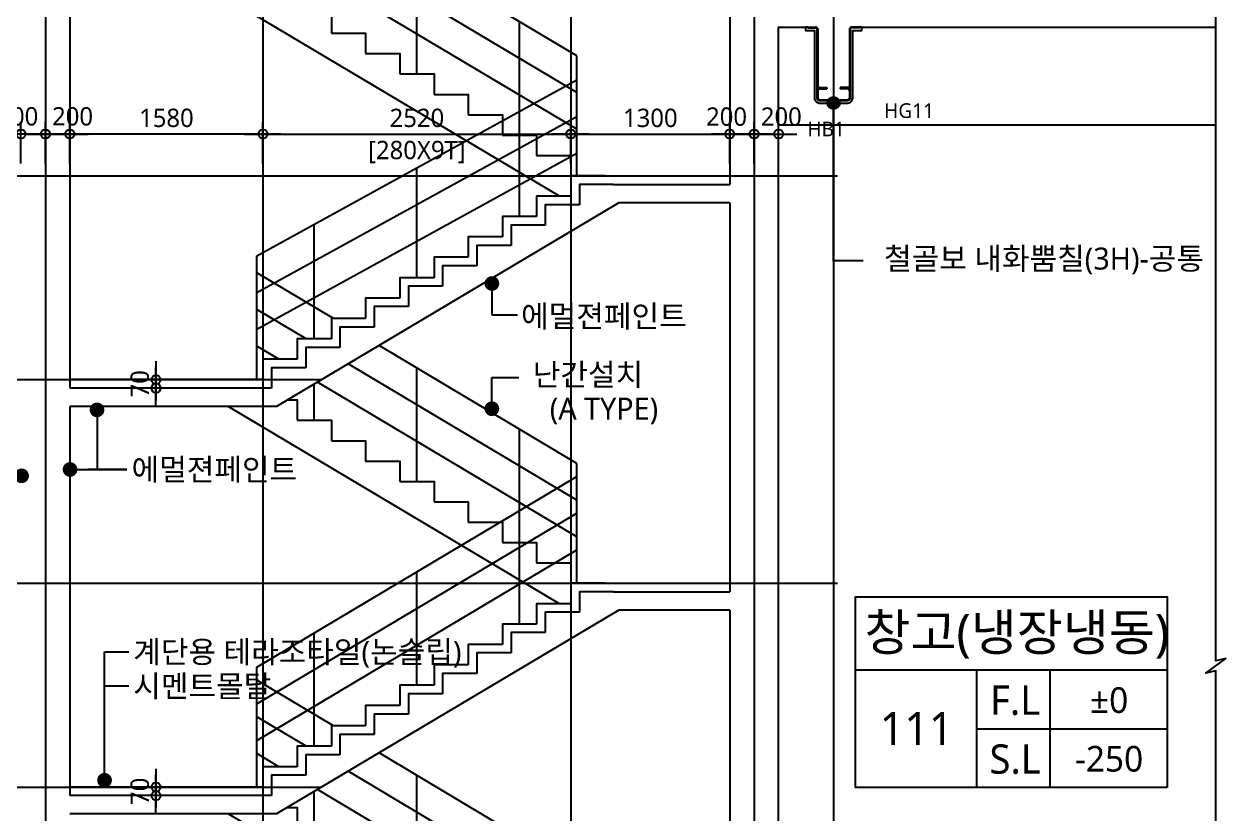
# Model space of a CAD drawing. Header units: millimetres. Extents: x -27671 to 122165, y 825 to 42056.
# Drawn here: x 77094 to 86930, y 20844 to 27306 of the extents above; entities that cross this region are included whole.
import ezdxf
from ezdxf.enums import TextEntityAlignment as Align

# ---------------------------------------------------------------- set-up
doc = ezdxf.new("R2010")
doc.units = ezdxf.units.MM
doc.header["$LTSCALE"] = 100
doc.header["$MEASUREMENT"] = 0
doc.header["$PDSIZE"] = -10
doc.linetypes.add('CEN', pattern=[62, 60, -1, 0, -1])
doc.layers.get('0').update_dxf_attribs({"linetype": 'CONTINUOUS'})
doc.layers.get('Defpoints').update_dxf_attribs({"color": 171, "linetype": 'CONTINUOUS'})
for name, color, linetype in [('CEN(ST)', 1, 'CEN'), ('CON', 2, 'CONTINUOUS'), ('ELE-6', 8, 'CONTINUOUS'), ('FIN', 8, 'CONTINUOUS'), ('FIN-1', 6, 'CONTINUOUS'), ('HAN', 9, 'CONTINUOUS'), ('HF', 3, 'CONTINUOUS'), ('LED', 7, 'CONTINUOUS'), ('NDIM', 7, 'CONTINUOUS'), ('SYM', 7, 'CONTINUOUS'), ('TEXT(MIN)', 7, 'CONTINUOUS'), ('TEXT(노트)', 7, 'CONTINUOUS'), ('TEXT(실명)', 3, 'CONTINUOUS'), ('TEXT-기입', 6, 'CONTINUOUS'), ('TITLE', 7, 'CONTINUOUS')]:
    doc.layers.add(name, color=color, linetype=linetype)
doc.styles.add('CGS', font='cgse', dxfattribs={"bigfont": 'cgs'})
doc.styles.add('나눔바른고딕', font='NanumBarunGothic.ttf')
doc.dimstyles.new('NDIM 1200', dxfattribs={"dimscale": 75, "dimtxt": 3, "dimasz": 1, "dimexe": 2, "dimexo": 2, "dimgap": 1, "dimtad": 1, "dimdec": 0, "dimdsep": 46, "dimtxsty": 'CGS', "dimblk": 'DOT0', "dimcen": 1, "dimdle": 8, "dimclrd": 256, "dimclre": 256, "dimclrt": 256, "dimadec": 0, "dimazin": 0, "dimtfac": 1, "dimtdec": 0, "dimtix": 1, "dimtmove": 2, "dimatfit": 3, "dimldrblk": 'DOT0', "dimfxl": 1, "dimtolj": 1, "dimtzin": 0, "dimlwd": -1, "dimlwe": -1, "dimarcsym": 0})

# ---------------------------------------------------------------- blocks, each defined once
blk = doc.blocks.new('A$C7D425C14')
at = {"layer": 'CON', "ltscale": 10000}
for points in [[(2870, 8263.3), (2590, 8263.3), (2590, 8096.7)], [(2870, 8263.3), (3820, 8263.3)], [(3820, 8113.3), (2911.3, 8113.3), (111.3, 6446.7), (-1580, 6446.7)], [(2590, 8096.7), (2310, 8096.7), (2310, 7930)], [(2310, 7930), (2030, 7930), (2030, 7763.3)], [(2030, 7763.3), (1750, 7763.3), (1750, 7596.7)], [(1750, 7596.7), (1470, 7596.7), (1470, 7430)], [(1470, 7430), (1190, 7430), (1190, 7263.3)], [(1190, 7263.3), (910, 7263.3), (910, 7096.7)], [(910, 7096.7), (630, 7096.7), (630, 6930)], [(630, 6930), (350, 6930), (350, 6763.3)], [(350, 6763.3), (70, 6763.3), (70, 6596.7)], [(70, 6596.7), (-1580, 6596.7)], [(2870, 4930), (2590, 4930), (2590, 4763.3)], [(2870, 4930), (3820, 4930)], [(3820, 4780), (2911.3, 4780), (111.3, 3113.3), (-1580, 3113.3)], [(2590, 4763.3), (2310, 4763.3), (2310, 4596.7)], [(2310, 4596.7), (2030, 4596.7), (2030, 4430)], [(2030, 4430), (1750, 4430), (1750, 4263.3)], [(1750, 4263.3), (1470, 4263.3), (1470, 4096.7)], [(1470, 4096.7), (1190, 4096.7), (1190, 3930)], [(1190, 3930), (910, 3930), (910, 3763.3)], [(910, 3763.3), (630, 3763.3), (630, 3596.7)], [(630, 3596.7), (350, 3596.7), (350, 3430)], [(350, 3430), (70, 3430), (70, 3263.3)], [(70, 3263.3), (-1580, 3263.3)], [(2870, 1596.7), (2590, 1596.7), (2590, 1430)], [(2870, 1596.7), (3820, 1596.7)], [(3820, 1446.7), (2911.3, 1446.7), (111.3, -220), (-1580, -220)], [(2590, 1430), (2310, 1430), (2310, 1263.3)], [(2310, 1263.3), (2030, 1263.3), (2030, 1096.7)], [(2030, 1096.7), (1750, 1096.7), (1750, 930)], [(1750, 930), (1470, 930), (1470, 763.3)], [(1470, 763.3), (1190, 763.3), (1190, 596.7)], [(1190, 596.7), (910, 596.7), (910, 430)], [(910, 430), (630, 430), (630, 263.3)], [(630, 263.3), (350, 263.3), (350, 96.7)], [(350, 96.7), (70, 96.7), (70, -70)], [(70, -70), (-1580, -70)]]:
    blk.add_lwpolyline(points, dxfattribs=at)
at = {"layer": 'ELE-6', "ltscale": 10000}
for points in [[(-280, 10000), (0, 10000), (0, 9833.3)], [(2426.3, 8166.7), (-284.1, 9780)], [(0, 9833.3), (280, 9833.3), (280, 9666.7)], [(280, 9666.7), (560, 9666.7), (560, 9500)], [(560, 9500), (840, 9500), (840, 9333.3)], [(840, 9333.3), (1120, 9333.3), (1120, 9166.7)], [(1120, 9166.7), (1400, 9166.7), (1400, 9000)], [(1400, 9000), (1680, 9000), (1680, 8833.3)], [(1680, 8833.3), (1960, 8833.3), (1960, 8666.7)], [(1960, 8666.7), (2240, 8666.7), (2240, 8500)], [(2240, 8500), (2520, 8500), (2520, 8333.3)], [(200.9, 6500), (280, 6500), (280, 6333.3)], [(2426.3, 4833.3), (-284.1, 6446.7)], [(280, 6333.3), (560, 6333.3), (560, 6166.7)], [(560, 6166.7), (840, 6166.7), (840, 6000)], [(840, 6000), (1120, 6000), (1120, 5833.3)], [(1120, 5833.3), (1400, 5833.3), (1400, 5666.7)], [(1400, 5666.7), (1680, 5666.7), (1680, 5500)], [(1680, 5500), (1960, 5500), (1960, 5333.3)], [(1960, 5333.3), (2240, 5333.3), (2240, 5166.7)], [(2240, 5166.7), (2520, 5166.7), (2520, 5000)], [(200.9, 3166.7), (280, 3166.7), (280, 3000)], [(2426.3, 1500), (-284.1, 3113.3)], [(280, 3000), (560, 3000), (560, 2833.3)], [(560, 2833.3), (840, 2833.3), (840, 2666.7)], [(840, 2666.7), (1120, 2666.7), (1120, 2500)], [(1120, 2500), (1400, 2500), (1400, 2333.3)], [(1400, 2333.3), (1680, 2333.3), (1680, 2166.7)], [(1680, 2166.7), (1960, 2166.7), (1960, 2000)], [(1960, 2000), (2240, 2000), (2240, 1833.3)], [(2240, 1833.3), (2520, 1833.3), (2520, 1666.7)]]:
    blk.add_lwpolyline(points, dxfattribs=at)
at = {"layer": 'FIN-1', "ltscale": 10000}
for points in [[(2800, 8333.3), (2520, 8333.3), (2520, 8166.7)], [(2800, 8333.3), (3820, 8333.3)], [(2520, 8166.7), (2240, 8166.7), (2240, 8000)], [(2240, 8000), (1960, 8000), (1960, 7833.3)], [(1960, 7833.3), (1680, 7833.3), (1680, 7666.7)], [(1680, 7666.7), (1400, 7666.7), (1400, 7500)], [(1400, 7500), (1120, 7500), (1120, 7333.3)], [(1120, 7333.3), (840, 7333.3), (840, 7166.7)], [(840, 7166.7), (560, 7166.7), (560, 7000)], [(560, 7000), (280, 7000), (280, 6833.3)], [(280, 6833.3), (0, 6833.3), (0, 6666.7)], [(0, 6666.7), (-1580, 6666.7)], [(2800, 5000), (2520, 5000), (2520, 4833.3)], [(2800, 5000), (3820, 5000)], [(2520, 4833.3), (2240, 4833.3), (2240, 4666.7)], [(2240, 4666.7), (1960, 4666.7), (1960, 4500)], [(1960, 4500), (1680, 4500), (1680, 4333.3)], [(1680, 4333.3), (1400, 4333.3), (1400, 4166.7)], [(1400, 4166.7), (1120, 4166.7), (1120, 4000)], [(1120, 4000), (840, 4000), (840, 3833.3)], [(840, 3833.3), (560, 3833.3), (560, 3666.7)], [(560, 3666.7), (280, 3666.7), (280, 3500)], [(280, 3500), (0, 3500), (0, 3333.3)], [(0, 3333.3), (-1580, 3333.3)], [(2800, 1666.7), (2520, 1666.7), (2520, 1500)], [(2800, 1666.7), (3820, 1666.7)], [(2520, 1500), (2240, 1500), (2240, 1333.3)], [(2240, 1333.3), (1960, 1333.3), (1960, 1166.7)], [(1960, 1166.7), (1680, 1166.7), (1680, 1000)], [(1680, 1000), (1400, 1000), (1400, 833.3)], [(1400, 833.3), (1120, 833.3), (1120, 666.7)], [(1120, 666.7), (840, 666.7), (840, 500)], [(840, 500), (560, 500), (560, 333.3)], [(560, 333.3), (280, 333.3), (280, 166.7)], [(280, 166.7), (0, 166.7), (0, 0)], [(0, 0), (-1580, 0)]]:
    blk.add_lwpolyline(points, dxfattribs=at)
at = {"layer": 'HAN', "ltscale": 10000}
for p, q in [((-50, 10000), (-50, 10874.2)), ((578.7, 10500), (-50, 10874.2)), ((354.7, 10333.3), (-50, 10574.2)), ((420, 10333.3), (420, 10594.4)), ((130.7, 10166.7), (-50, 10274.2)), ((2570, 9314.7), (949.8, 10279.1)), ((2570, 9014.7), (697.8, 10129.1)), ((1260, 9166.7), (1260, 10094.4)), ((420, 9666.7), (420, 9963.8)), ((2570, 8714.7), (445.8, 9979.1)), ((2100, 8666.7), (2100, 9594.4)), ((2570, 8333.3), (2570, 9314.7)), ((-50, 7680.2), (2570, 9119.8)), ((2100, 8000), (2100, 8861.5)), ((-50, 7380.2), (2570, 8819.8)), ((-50, 7080.2), (2570, 8519.8)), ((1260, 7500), (1260, 8400)), ((420, 7000), (420, 7938.5)), ((-50, 6666.7), (-50, 7680.2)), ((578.7, 7166.7), (-50, 7540.9)), ((354.7, 7000), (-50, 7240.9)), ((420, 7000), (420, 7261.1)), ((130.7, 6833.3), (-50, 6940.9)), ((2570, 5981.3), (949.8, 6945.8)), ((2570, 5681.3), (697.8, 6795.8)), ((1260, 5833.3), (1260, 6761.1)), ((420, 6333.3), (420, 6630.4)), ((2570, 5381.3), (445.8, 6645.8)), ((2100, 5333.3), (2100, 6261.1)), ((2570, 5000), (2570, 5981.3)), ((-50, 4314.7), (2570, 5874.2)), ((-50, 4014.7), (2570, 5574.2)), ((2100, 4666.7), (2100, 5594.4)), ((-50, 3714.7), (2570, 5274.2)), ((1260, 4166.7), (1260, 5094.4)), ((420, 3666.7), (420, 4594.4)), ((-50, 3333.3), (-50, 4314.7)), ((578.7, 3833.3), (-50, 4207.5)), ((354.7, 3666.7), (-50, 3907.5)), ((420, 3666.7), (420, 3927.8)), ((130.7, 3500), (-50, 3607.5)), ((2570, 2648), (949.8, 3612.4)), ((2570, 2348), (697.8, 3462.4)), ((1260, 2500), (1260, 3427.8)), ((420, 3000), (420, 3297.1)), ((2570, 2048), (445.8, 3312.4)), ((2100, 2000), (2100, 2927.8)), ((2570, 1666.7), (2570, 2648)), ((-50, 981.3), (2570, 2540.9)), ((-50, 681.3), (2570, 2240.9)), ((2100, 1333.3), (2100, 2261.1)), ((-50, 381.3), (2570, 1940.9)), ((1260, 833.3), (1260, 1761.1)), ((420, 333.3), (420, 1261.1)), ((-50, 981.3), (-50, 0))]:
    blk.add_line(p, q, dxfattribs=at)
blk = doc.blocks.new('DOT0')
blk.add_line((-3, 0), (3, 0))
at = {"color": 6}
blk.add_circle((0, 0), 0.75, dxfattribs=at)
blk = doc.blocks.new('*D221')
at = {"layer": 'Defpoints', "color": 0, "ltscale": 0.4, "transparency": 16777216}
for p in [(77068.8, 26405.7), (77068.8, 26063.9), (77268.8, 26063.9)]:
    blk.add_point(p, dxfattribs=at)
at = {"layer": 'NDIM', "ltscale": 0.4, "transparency": 16777216}
for p, q in [((77068.8, 26163.9), (77068.8, 26505.7)), ((77268.8, 26163.9), (77268.8, 26505.7)), ((77218.8, 26405.7), (77118.8, 26405.7))]:
    blk.add_line(p, q, dxfattribs=at)
at = {"layer": 'NDIM', "ltscale": 0.4, "transparency": 16777216, "xscale": 50, "yscale": 50, "zscale": 50, "rotation": 180}
blk.add_blockref('DOT0', (77068.8, 26405.7), dxfattribs=at)
at = {"layer": 'NDIM', "ltscale": 0.4, "transparency": 16777216, "xscale": 50, "yscale": 50, "zscale": 50}
blk.add_blockref('DOT0', (77268.8, 26405.7), dxfattribs=at)
at = {"layer": 'NDIM', "ltscale": 0.4, "transparency": 16777216, "insert": (77042.7, 26549.9), "char_height": 150, "attachment_point": 5, "style": '나눔바른고딕'}
blk.add_mtext('\\A1;200', dxfattribs=at)
blk = doc.blocks.new('*D222')
at = {"layer": 'Defpoints', "color": 0, "ltscale": 0.4, "transparency": 16777216}
for p in [(77468.8, 26405.7), (77268.8, 26063.9), (77468.8, 26063.9)]:
    blk.add_point(p, dxfattribs=at)
at = {"layer": 'NDIM', "ltscale": 0.4, "transparency": 16777216}
for p, q in [((77268.8, 26163.9), (77268.8, 26505.7)), ((77468.8, 26163.9), (77468.8, 26505.7)), ((77318.8, 26405.7), (77418.8, 26405.7))]:
    blk.add_line(p, q, dxfattribs=at)
at = {"layer": 'NDIM', "ltscale": 0.4, "transparency": 16777216, "xscale": 50, "yscale": 50, "zscale": 50, "rotation": 180}
blk.add_blockref('DOT0', (77268.8, 26405.7), dxfattribs=at)
at = {"layer": 'NDIM', "ltscale": 0.4, "transparency": 16777216, "xscale": 50, "yscale": 50, "zscale": 50}
blk.add_blockref('DOT0', (77468.8, 26405.7), dxfattribs=at)
at = {"layer": 'NDIM', "ltscale": 0.4, "transparency": 16777216, "insert": (77490.8, 26549.9), "char_height": 150, "attachment_point": 5, "style": '나눔바른고딕'}
blk.add_mtext('\\A1;200', dxfattribs=at)
blk = doc.blocks.new('*D223')
at = {"layer": 'Defpoints', "color": 0, "ltscale": 0.4, "transparency": 16777216}
for p in [(77468.8, 26405.7), (77468.8, 26063.9), (79048.8, 26063.9)]:
    blk.add_point(p, dxfattribs=at)
at = {"layer": 'NDIM', "ltscale": 0.4, "transparency": 16777216}
for p, q in [((77468.8, 26163.9), (77468.8, 26505.7)), ((79048.8, 26163.9), (79048.8, 26505.7)), ((78998.8, 26405.7), (77518.8, 26405.7))]:
    blk.add_line(p, q, dxfattribs=at)
at = {"layer": 'NDIM', "ltscale": 0.4, "transparency": 16777216, "xscale": 50, "yscale": 50, "zscale": 50, "rotation": 180}
blk.add_blockref('DOT0', (77468.8, 26405.7), dxfattribs=at)
at = {"layer": 'NDIM', "ltscale": 0.4, "transparency": 16777216, "xscale": 50, "yscale": 50, "zscale": 50}
blk.add_blockref('DOT0', (79048.8, 26405.7), dxfattribs=at)
at = {"layer": 'NDIM', "ltscale": 0.4, "transparency": 16777216, "insert": (78258.8, 26537.2), "char_height": 150, "attachment_point": 5, "style": '나눔바른고딕'}
blk.add_mtext('\\A1;1580', dxfattribs=at)
blk = doc.blocks.new('*D224')
at = {"layer": 'Defpoints', "color": 0, "ltscale": 0.4, "transparency": 16777216}
for p in [(81568.8, 26405.7), (79048.8, 26063.9), (81568.8, 26063.9)]:
    blk.add_point(p, dxfattribs=at)
at = {"layer": 'NDIM', "ltscale": 0.4, "transparency": 16777216}
for p, q in [((79048.8, 26163.9), (79048.8, 26505.7)), ((81568.8, 26163.9), (81568.8, 26505.7)), ((79098.8, 26405.7), (81518.8, 26405.7))]:
    blk.add_line(p, q, dxfattribs=at)
at = {"layer": 'NDIM', "ltscale": 0.4, "transparency": 16777216, "xscale": 50, "yscale": 50, "zscale": 50, "rotation": 180}
blk.add_blockref('DOT0', (79048.8, 26405.7), dxfattribs=at)
at = {"layer": 'NDIM', "ltscale": 0.4, "transparency": 16777216, "xscale": 50, "yscale": 50, "zscale": 50}
blk.add_blockref('DOT0', (81568.8, 26405.7), dxfattribs=at)
at = {"layer": 'NDIM', "ltscale": 0.4, "transparency": 16777216, "char_height": 150, "attachment_point": 5, "style": '나눔바른고딕'}
for s, insert in [('\\A1;2520', (80308.8, 26537.2)), ('\\A1;[280X9T]', (80308.8, 26258.5))]:
    blk.add_mtext(s, dxfattribs=dict(at, insert=insert))
blk = doc.blocks.new('*D225')
at = {"layer": 'Defpoints', "color": 0, "ltscale": 0.4, "transparency": 16777216}
for p in [(82868.8, 26405.7), (81568.8, 26063.9), (82868.8, 26063.9)]:
    blk.add_point(p, dxfattribs=at)
at = {"layer": 'NDIM', "ltscale": 0.4, "transparency": 16777216}
for p, q in [((81568.8, 26163.9), (81568.8, 26505.7)), ((82868.8, 26163.9), (82868.8, 26505.7)), ((81618.8, 26405.7), (82818.8, 26405.7))]:
    blk.add_line(p, q, dxfattribs=at)
at = {"layer": 'NDIM', "ltscale": 0.4, "transparency": 16777216, "xscale": 50, "yscale": 50, "zscale": 50, "rotation": 180}
blk.add_blockref('DOT0', (81568.8, 26405.7), dxfattribs=at)
at = {"layer": 'NDIM', "ltscale": 0.4, "transparency": 16777216, "xscale": 50, "yscale": 50, "zscale": 50}
blk.add_blockref('DOT0', (82868.8, 26405.7), dxfattribs=at)
at = {"layer": 'NDIM', "ltscale": 0.4, "transparency": 16777216, "insert": (82218.8, 26537.3), "char_height": 150, "attachment_point": 5, "style": '나눔바른고딕'}
blk.add_mtext('\\A1;1300', dxfattribs=at)
blk = doc.blocks.new('*D226')
at = {"layer": 'Defpoints', "color": 0, "ltscale": 0.4, "transparency": 16777216}
for p in [(82868.8, 26405.7), (82868.8, 26063.9), (83068.8, 26063.9)]:
    blk.add_point(p, dxfattribs=at)
at = {"layer": 'NDIM', "ltscale": 0.4, "transparency": 16777216}
for p, q in [((82868.8, 26163.9), (82868.8, 26505.7)), ((83068.8, 26163.9), (83068.8, 26505.7)), ((83018.8, 26405.7), (82918.8, 26405.7))]:
    blk.add_line(p, q, dxfattribs=at)
at = {"layer": 'NDIM', "ltscale": 0.4, "transparency": 16777216, "xscale": 50, "yscale": 50, "zscale": 50, "rotation": 180}
blk.add_blockref('DOT0', (82868.8, 26405.7), dxfattribs=at)
at = {"layer": 'NDIM', "ltscale": 0.4, "transparency": 16777216, "xscale": 50, "yscale": 50, "zscale": 50}
blk.add_blockref('DOT0', (83068.8, 26405.7), dxfattribs=at)
at = {"layer": 'NDIM', "ltscale": 0.4, "transparency": 16777216, "insert": (82842.7, 26547.6), "char_height": 150, "attachment_point": 5, "style": '나눔바른고딕'}
blk.add_mtext('\\A1;200', dxfattribs=at)
blk = doc.blocks.new('*D227')
at = {"layer": 'Defpoints', "color": 0, "ltscale": 0.4, "transparency": 16777216}
for p in [(83268.8, 26405.7), (83068.8, 26063.9), (83268.8, 26063.9)]:
    blk.add_point(p, dxfattribs=at)
at = {"layer": 'NDIM', "ltscale": 0.4, "transparency": 16777216}
for p, q in [((83068.8, 26163.9), (83068.8, 26505.7)), ((83268.8, 26163.9), (83268.8, 26505.7)), ((83118.8, 26405.7), (83218.8, 26405.7))]:
    blk.add_line(p, q, dxfattribs=at)
at = {"layer": 'NDIM', "ltscale": 0.4, "transparency": 16777216, "xscale": 50, "yscale": 50, "zscale": 50, "rotation": 180}
blk.add_blockref('DOT0', (83068.8, 26405.7), dxfattribs=at)
at = {"layer": 'NDIM', "ltscale": 0.4, "transparency": 16777216, "xscale": 50, "yscale": 50, "zscale": 50}
blk.add_blockref('DOT0', (83268.8, 26405.7), dxfattribs=at)
at = {"layer": 'NDIM', "ltscale": 0.4, "transparency": 16777216, "insert": (83290.8, 26547.6), "char_height": 150, "attachment_point": 5, "style": '나눔바른고딕'}
blk.add_mtext('\\A1;200', dxfattribs=at)
blk = doc.blocks.new('A$C51E23882')
at = {"layer": 'TITLE'}
blk.add_lwpolyline([(8500, 0), (0, 0), (0, 5200), (8500, 5200)], close=True, dxfattribs=at)
for points in [[(8500, 3200), (0, 3200)], [(3300, 3200), (3300, 0)], [(5300, 3200), (5300, 0)], [(3300, 1600), (8500, 1600)]]:
    blk.add_lwpolyline(points, dxfattribs=at)
at = {"layer": 'TITLE', "style": '나눔바른고딕'}
for s, p in [('F.L', (4352, 2378)), ('S.L', (4352, 778))]:
    blk.add_text(s, height=800, dxfattribs=at).set_placement(p, align=Align.MIDDLE)
blk = doc.blocks.new('*U228')
at = {"layer": 'Defpoints'}
blk.add_point((0, 0), dxfattribs=at)
at = {"layer": 'HF'}
for p, q in [((-209, 0), (-147, 0)), ((-209, 0), (-209, -6)), ((209, 0), (147, 0)), ((209, 0), (209, -6)), ((-209, -6), (-147, -6)), ((-135, -18), (-135, -482)), ((-129, -18), (-129, -482)), ((129, -18), (129, -482)), ((135, -18), (135, -482)), ((209, -6), (147, -6)), ((-135, -518), (-135, -582)), ((-129, -518), (-129, -582)), ((-117, -494), (-55, -494)), ((-117, -500), (-55, -500)), ((-117, -506), (-55, -506)), ((-55, -494), (-55, -500)), ((-55, -500), (-55, -506)), ((117, -494), (55, -494)), ((55, -494), (55, -500)), ((117, -500), (55, -500)), ((55, -500), (55, -506)), ((117, -506), (55, -506)), ((129, -518), (129, -582)), ((135, -518), (135, -582)), ((-117, -594), (117, -594)), ((-117, -600), (117, -600))]:
    blk.add_line(p, q, dxfattribs=at)
for centre, radius, start, end in [((-147, -18), 18, 360, 450), ((147, -18), 18, 90, 180), ((-147, -18), 12, 360, 450), ((147, -18), 12, 90, 180), ((-117, -482), 18, 180, 270), ((-117, -482), 12, 180, 270), ((117, -482), 12, 270, 360), ((117, -482), 18, 270, 360), ((-117, -518), 18, 90, 180), ((-117, -582), 18, 180, 270), ((-117, -518), 12, 90, 180), ((-117, -582), 12, 180, 270), ((117, -518), 18, 0, 90), ((117, -518), 12, 0, 90), ((117, -582), 12, 270, 360), ((117, -582), 18, 270, 360)]:
    blk.add_arc(centre, radius, start, end, dxfattribs=at)
blk = doc.blocks.new('*D413')
at = {"layer": 'Defpoints', "color": 0, "ltscale": 0.4, "transparency": 16777216}
for p in [(78472.1, 21063.9), (78173, 20993.9), (78472.1, 20993.9)]:
    blk.add_point(p, dxfattribs=at)
at = {"layer": 'NDIM', "ltscale": 0.4, "transparency": 16777216}
for p, q in [((78173, 21113.9), (78173, 21163.9)), ((78372.1, 21063.9), (78073, 21063.9)), ((78173, 21063.9), (78173, 20993.9)), ((78372.1, 20993.9), (78073, 20993.9)), ((78173, 20943.9), (78173, 20893.9))]:
    blk.add_line(p, q, dxfattribs=at)
at = {"layer": 'NDIM', "ltscale": 0.4, "transparency": 16777216, "xscale": 50, "yscale": 50, "zscale": 50}
for p, rotation in [((78173, 21063.9), 270), ((78173, 20993.9), 90)]:
    blk.add_blockref('DOT0', p, dxfattribs=dict(at, rotation=rotation))
at = {"layer": 'NDIM', "ltscale": 0.4, "transparency": 16777216, "insert": (78041.6, 21028.9), "char_height": 150, "attachment_point": 5, "rotation": 90, "style": '나눔바른고딕'}
blk.add_mtext('\\A1;70', dxfattribs=at)
blk = doc.blocks.new('*D414')
at = {"layer": 'Defpoints', "color": 0, "ltscale": 0.4, "transparency": 16777216}
for p in [(78472.1, 24397.2), (78173, 24327.2), (78472.1, 24327.2)]:
    blk.add_point(p, dxfattribs=at)
at = {"layer": 'NDIM', "ltscale": 0.4, "transparency": 16777216}
for p, q in [((78173, 24447.2), (78173, 24497.2)), ((78372.1, 24397.2), (78073, 24397.2)), ((78173, 24397.2), (78173, 24327.2)), ((78372.1, 24327.2), (78073, 24327.2)), ((78173, 24277.2), (78173, 24227.2))]:
    blk.add_line(p, q, dxfattribs=at)
at = {"layer": 'NDIM', "ltscale": 0.4, "transparency": 16777216, "xscale": 50, "yscale": 50, "zscale": 50}
for p, rotation in [((78173, 24397.2), 270), ((78173, 24327.2), 90)]:
    blk.add_blockref('DOT0', p, dxfattribs=dict(at, rotation=rotation))
at = {"layer": 'NDIM', "ltscale": 0.4, "transparency": 16777216, "insert": (78041.6, 24362.2), "char_height": 150, "attachment_point": 5, "rotation": 90, "style": '나눔바른고딕'}
blk.add_mtext('\\A1;70', dxfattribs=at)

msp = doc.modelspace()

# ---------------------------------------------------------------- hatches: boundary and pattern name
at = {"ltscale": 10000}
h = msp.add_hatch(color=256, dxfattribs=at)
h.dxf.hatch_style = 1
edge = h.paths.add_edge_path()
edge.add_arc((83718.8, 26659.6), 50, 360, 720, ccw=False)

# ---------------------------------------------------------------- linework, layer by layer
at = {"layer": 'CEN(ST)', "ltscale": 10000}
for p, q in [((83068.8, 40730.6), (83068.8, 825)), ((77268.8, 38730.6), (77268.8, 825)), ((79048.8, 38730.6), (79048.8, 17170.2)), ((81568.8, 38730.6), (81568.8, 825)), ((83718.8, 38730.6), (83718.8, 15996)), ((72371.5, 26063.9), (83750.5, 26063.9)), ((72371.5, 24397.2), (79519.9, 24397.2)), ((72371.5, 22730.6), (83750.5, 22730.6)), ((72371.5, 21063.9), (79519.9, 21063.9))]:
    msp.add_line(p, q, dxfattribs=at)
at = {"layer": 'CON', "ltscale": 10000}
for p, q in [((82868.8, 29177.2), (82868.8, 25993.9)), ((77468.8, 27510.6), (77468.8, 24327.2)), ((82868.8, 25843.9), (82868.8, 22660.6)), ((77468.8, 24177.2), (77468.8, 20993.9)), ((82868.8, 22510.6), (82868.8, 19327.2))]:
    msp.add_line(p, q, dxfattribs=at)
at = {"layer": 'CON', "ltscale": 0.1}
for points in [[(83268.8, 17480.6), (83268.8, 27280.6), (83571.8, 27280.6)], [(83865.8, 27280.6), (86847.1, 27280.6)]]:
    msp.add_lwpolyline(points, dxfattribs=at)
at = {"layer": 'FIN', "ltscale": 10000}
msp.add_lwpolyline([(83927.8, 27280.6), (83927.8, 27274.6), (83865.8, 27274.6, 0.414214), (83853.8, 27262.6), (83853.8, 26698.6, -0.414214), (83835.8, 26680.6), (83601.8, 26680.6, -0.414214), (83583.8, 26698.6), (83583.8, 27262.6, 0.414214), (83571.8, 27274.6), (83509.8, 27274.6), (83509.8, 27280.6), (83488.8, 27280.6), (83488.8, 27253.6), (83562.8, 27253.6), (83562.8, 26698.6, 0.414214), (83601.8, 26659.6), (83835.8, 26659.6, 0.414214), (83874.8, 26698.6), (83874.8, 27253.6), (83948.8, 27253.6), (83948.8, 27280.6)], format="xyb", close=True, dxfattribs=at)
at = {"layer": 'HAN', "ltscale": 10000}
msp.add_lwpolyline([(83268.8, 26480.6), (86847.1, 26480.6)], dxfattribs=at)
at = {"layer": 'LED', "ltscale": 10000}
for p, q in [((83718.8, 25369.6), (83718.8, 26659.6)), ((83961.5, 25369.6), (83718.8, 25369.6))]:
    msp.add_line(p, q, dxfattribs=at)
msp.add_circle((83718.8, 26659.6), 50, dxfattribs=at)
at = {"layer": 'NDIM', "ltscale": 10000}
msp.add_line((77952.6, 21889.6), (77752.6, 21889.6), dxfattribs=at)
at = {"layer": 'SYM', "ltscale": 10000}
msp.add_lwpolyline([(86847.1, 2825), (86847.1, 22015.1), (86764.6, 21994.8), (86929.6, 22116.3), (86847.1, 22096.1), (86847.1, 38880.6)], dxfattribs=at)

# ---------------------------------------------------------------- block references
at = {"xscale": 0.3, "yscale": 0.3, "zscale": 0.3}
msp.add_blockref('A$C51E23882', (83898.7, 21059.1), dxfattribs=at)
at = {"layer": 'HAN', "ltscale": 10000}
msp.add_blockref('A$C7D425C14', (79048.8, 17730.6), dxfattribs=at)
at = {"layer": 'HF'}
msp.add_blockref('*U228', (83718.8, 27280.6), dxfattribs=at)

# ---------------------------------------------------------------- texts
at = {"layer": 'TEXT(MIN)', "style": '나눔바른고딕'}
msp.add_text('철골보 내화뿜칠(3H)-공통', height=180, rotation=360, dxfattribs=at).set_placement((86749.8, 25387.2), align=Align.MIDDLE_RIGHT)
for s, p in [('에멀젼페인트', (81161.2, 24915.9)), ('에멀젼페인트', (77973.9, 23661.9)), ('계단용 테라조타일(논슬립)', (77987.4, 22169.6)), ('시멘트몰탈', (77987.4, 21889.6))]:
    msp.add_text(s, height=180, dxfattribs=at).set_placement(p, align=Align.MIDDLE_LEFT)
for s, p in [('난간설치', (82160.7, 24437.7)), ('(A TYPE)', (82283, 24159.7))]:
    msp.add_text(s, height=180, dxfattribs=at).set_placement(p, align=Align.MIDDLE_RIGHT)
at = {"layer": 'TEXT(노트)', "style": '나눔바른고딕'}
for s, p in [('HG11', (84132.7, 26597.3)), ('HB1', (83504.7, 26446.9))]:
    msp.add_text(s, height=120, dxfattribs=at).set_placement(p, align=Align.MIDDLE_LEFT)
at = {"layer": 'TEXT(실명)', "style": '나눔바른고딕'}
msp.add_text('창고(냉장냉동)', height=300, dxfattribs=at).set_placement((85218.2, 22317.4), align=Align.MIDDLE)
at = {"layer": 'TEXT-기입', "style": '나눔바른고딕'}
for s, height, p in [('±0', 210, (85973.6, 21775.5)), ('111', 270, (84398, 21543.1)), ('-250', 210, (85973.6, 21295.5))]:
    msp.add_text(s, height=height, dxfattribs=at).set_placement(p, align=Align.MIDDLE)

# ---------------------------------------------------------------- dimensions: what is measured, and where the dimension line sits
at = {"layer": 'NDIM', "ltscale": 0.4}
for base, p1, p2, picture, middle in [((77068.8, 26405.7), (77268.8, 26063.9), (77068.8, 26063.9), '*D221', (77042.7, 26549.9)), ((82868.8, 26405.7), (83068.8, 26063.9), (82868.8, 26063.9), '*D226', (82842.7, 26547.6))]:
    dim = msp.add_linear_dim(base=base, p1=p1, p2=p2, angle=180, dimstyle='NDIM 1200', override={"dimscale": 50, "dimtxsty": '나눔바른고딕'}, dxfattribs=at)
    dim.commit()
    dim.dimension.update_dxf_attribs({"geometry": picture, "text_midpoint": middle, "dimtype": 160})
for base, p1, p2, picture, middle in [((77468.8, 26405.7), (77268.8, 26063.9), (77468.8, 26063.9), '*D222', (77490.8, 26549.9)), ((83268.8, 26405.7), (83068.8, 26063.9), (83268.8, 26063.9), '*D227', (83290.8, 26547.6))]:
    dim = msp.add_linear_dim(base=base, p1=p1, p2=p2, dimstyle='NDIM 1200', override={"dimscale": 50, "dimtxsty": '나눔바른고딕'}, dxfattribs=at)
    dim.commit()
    dim.dimension.update_dxf_attribs({"geometry": picture, "text_midpoint": middle, "dimtype": 160})
for base, p1, p2, angle, picture, middle in [((77468.8, 26405.7), (79048.8, 26063.9), (77468.8, 26063.9), 180, '*D223', (78258.8, 26537.2)), ((78173, 24327.2), (78472.1, 24397.2), (78472.1, 24327.2), 270, '*D414', (78041.6, 24362.2)), ((78173, 20993.9), (78472.1, 21063.9), (78472.1, 20993.9), 270, '*D413', (78041.6, 21028.9))]:
    dim = msp.add_linear_dim(base=base, p1=p1, p2=p2, angle=angle, dimstyle='NDIM 1200', override={"dimscale": 50, "dimtxsty": '나눔바른고딕'}, dxfattribs=at)
    dim.commit()
    dim.dimension.update_dxf_attribs({"geometry": picture, "text_midpoint": middle})
dim = msp.add_linear_dim(base=(81568.8, 26405.7), p1=(79048.8, 26063.9), p2=(81568.8, 26063.9), text='<>\\X[280X9T]', dimstyle='NDIM 1200', override={"dimscale": 50, "dimtxsty": '나눔바른고딕'}, dxfattribs=at)
dim.commit()
dim.dimension.update_dxf_attribs({"geometry": '*D224', "text_midpoint": (80308.8, 26405.7)})
dim = msp.add_linear_dim(base=(82868.8, 26405.7), p1=(81568.8, 26063.9), p2=(82868.8, 26063.9), dimstyle='NDIM 1200', override={"dimscale": 50, "dimtxsty": '나눔바른고딕'}, dxfattribs=at)
dim.commit()
dim.dimension.update_dxf_attribs({"geometry": '*D225', "text_midpoint": (82218.8, 26537.3)})

# ---------------------------------------------------------------- leaders
at = {"layer": 'NDIM', "ltscale": 10000}
for points in [[(80922.2, 25183.2), (80922.2, 24927.3), (81131, 24927.3)], [(80922.2, 24158.8), (80922.2, 24414.7), (81142.1, 24414.7)], [(77691, 24149.4), (77691, 23661.9), (77898.1, 23661.9)], [(77470.3, 23661.9), (77934.3, 23661.9), (77616, 23661.9)], [(77074, 23609.9), (76613.3, 23609.9), (76860.9, 23609.9)], [(77752.6, 21119.6), (77752.6, 22169.6), (77952.6, 22169.6)]]:
    msp.add_leader(points, dimstyle='NDIM 1200', override={"dimscale": 120, "dimasz": 1, "dimgap": 1, "dimtad": 0, "dimldrblk": 'Dot'}, dxfattribs=at)

doc.saveas('drawing.dxf')
